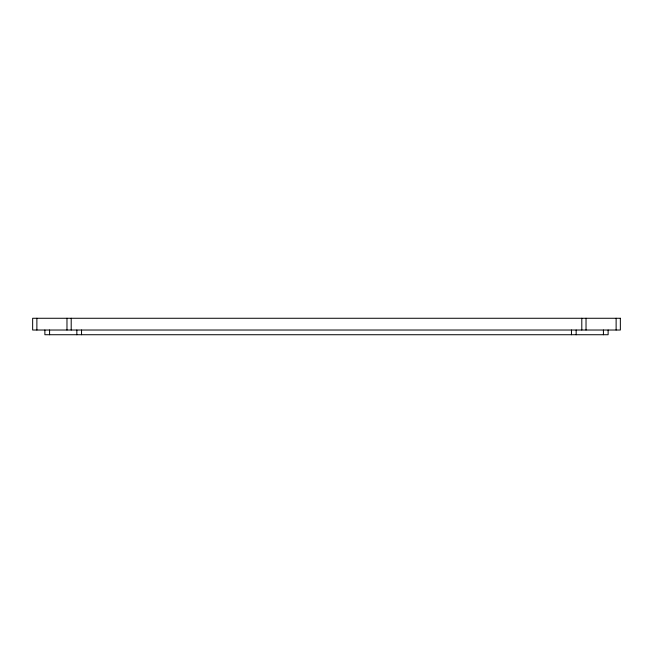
<?xml version="1.0" encoding="UTF-8"?>
<svg xmlns="http://www.w3.org/2000/svg" width="653" height="653" viewBox="0 0 653 653"><rect width="100%" height="100%" fill="white"/><g stroke="black" fill="none" stroke-linecap="round" stroke-linejoin="round"><path stroke-width="0.98" d="M616.122 318.272L616.122 330.026M608.123 330.026L608.123 334.728L44.877 334.728L44.877 330.026M603.421 330.026L603.421 334.728M586.027 318.272L586.027 330.026M581.799 318.272L581.799 330.026M576.158 330.026L576.158 334.728M571.457 330.026L571.457 334.728M81.543 330.026L81.543 334.728M76.842 330.026L76.842 334.728M71.201 318.272L71.201 330.026M66.973 318.272L66.973 330.026M49.579 330.026L49.579 334.728M36.878 318.272L36.878 330.026M620.35 318.272L32.65 318.272L32.65 330.026L620.35 330.026L620.35 318.272"/></g></svg>
